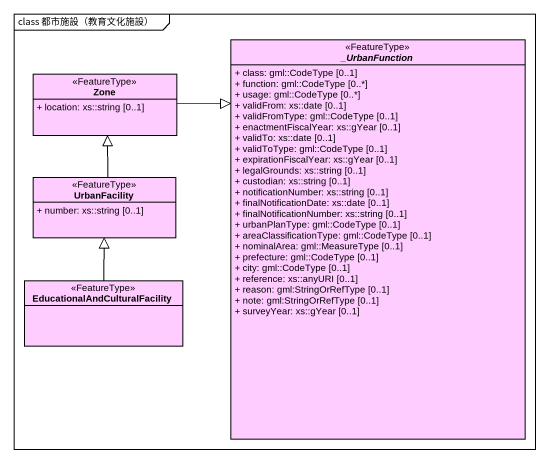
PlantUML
@startuml
mainframe class 都市施設（教育文化施設）
hide circle
hide empty members
skinparam classAttributeIconSize 0
abstract class "_UrbanFunction" as UrbanFunction <<FeatureType>> #FFCCFF {
  + class: gml::CodeType [0..1]
  + function: gml::CodeType [0..*]
  + usage: gml::CodeType [0..*]
  + validFrom: xs::date [0..1]
  + validFromType: gml::CodeType [0..1]
  + enactmentFiscalYear: xs::gYear [0..1]
  + validTo: xs::date [0..1]
  + validToType: gml::CodeType [0..1]
  + expirationFiscalYear: xs::gYear [0..1]
  + legalGrounds: xs::string [0..1]
  + custodian: xs::string [0..1]
  + notificationNumber: xs::string [0..1]
  + finalNotificationDate: xs::date [0..1]
  + finalNotificationNumber: xs::string [0..1]
  + urbanPlanType: gml::CodeType [0..1]
  + areaClassificationType: gml::CodeType [0..1]
  + nominalArea: gml::MeasureType [0..1]
  + prefecture: gml::CodeType [0..1]
  + city: gml::CodeType [0..1]
  + reference: xs::anyURI [0..1]
  + reason: gml:StringOrRefType [0..1]
  + note: gml:StringOrRefType [0..1]
  + surveyYear: xs::gYear [0..1]
}
class Zone <<FeatureType>> #FFCCFF {
  + location: xs::string [0..1]
}
class UrbanFacility <<FeatureType>> #FFCCFF {
  + number: xs::string [0..1]
}
class "EducationalAndCulturalFacility" as EducationalAndCulturalFacili <<FeatureType>> #FFCCFF
Zone -right-|> UrbanFunction
UrbanFacility -up-|> Zone
EducationalAndCulturalFacili -up-|> UrbanFacility
@enduml
